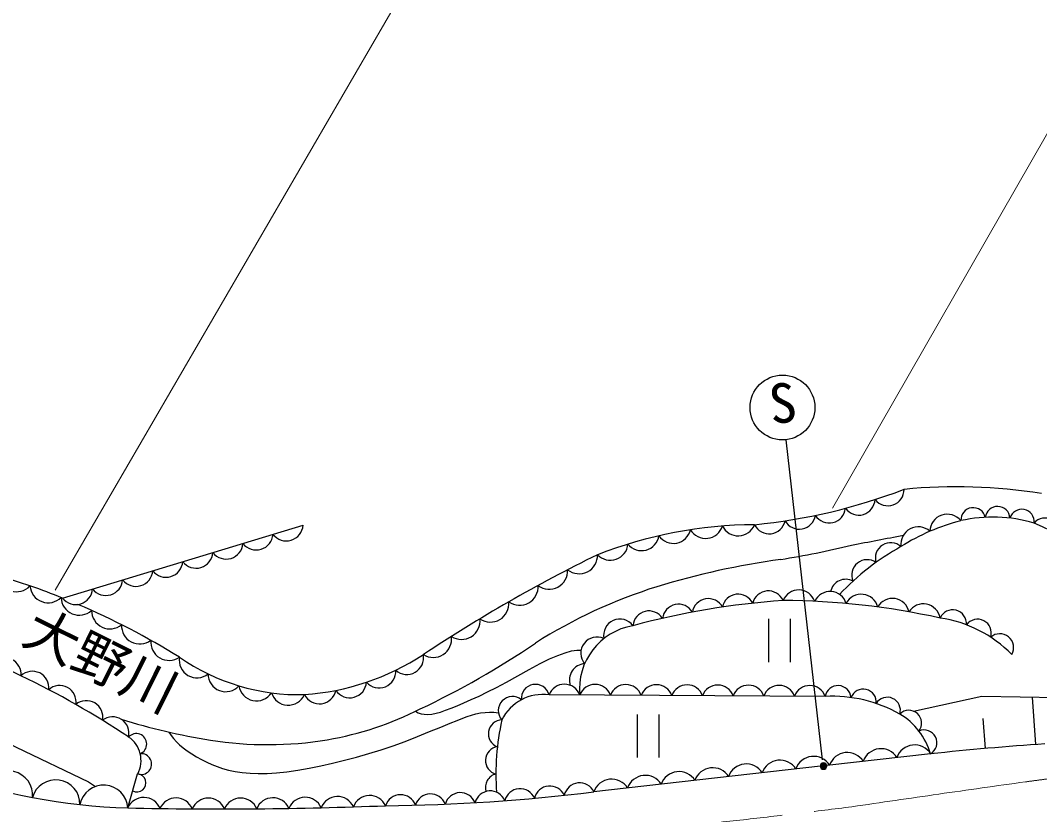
# Model space of a CAD drawing. Units: millimetres, scale not verified. Extents: x 40000 to 680000, y 20000 to 380000.
# Drawn here: x 431385 to 478574, y 280553 to 317326 of the extents above; entities that cross this region are included whole.
import ezdxf
from ezdxf.enums import TextEntityAlignment as Align

# ---------------------------------------------------------------- set-up
doc = ezdxf.new("R2010")
doc.units = ezdxf.units.MM
doc.header["$LTSCALE"] = 1000
doc.linetypes.add('CHAIN', pattern=[18.5, 12, -1.5, 3.5, -1.5])
for name, color, linetype, lineweight in [('M-BGD', 7, 'Continuous', 25), ('M-BMK', 2, 'CHAIN', 13), ('M-STR-HTXT', 7, 'Continuous', 13), ('M-STR-STRC', 7, 'Continuous', 25)]:
    doc.layers.add(name, color=color, linetype=linetype, lineweight=lineweight)
doc.layers.add('M-BMK-HTXT', color=7, linetype='Continuous')
doc.styles.add('ＭＳ ゴシック', font='')
doc.styles.get('ＭＳ ゴシック').set_extended_font_data('MS Gothic')

msp = doc.modelspace()

# ---------------------------------------------------------------- hatches: boundary and pattern name
at = {"layer": 'M-BGD'}
msp.add_hatch(color=256, dxfattribs=at).paths.add_polyline_path([(468722, 282801, 0.41421), (468572, 282951, 0.41421), (468422, 282801, 0.41421), (468572, 282651, 0.41421)])

# ---------------------------------------------------------------- linework, layer by layer
for p, q in [((433336, 290580), (444473, 293950)), ((466022, 289614), (466022, 287614)), ((467022, 289614), (467022, 287614)), ((468647, 286028), (455860, 286093)), ((478228, 285994), (478380, 283794)), ((459942, 285193), (459942, 283193)), ((460942, 285193), (460942, 283193)), ((475938, 285002), (476059, 283613)), ((473527, 283367), (468720, 282824)), ((468422, 282790), (457938, 281605)), ((436357, 280862), (436815, 282439))]:
    msp.add_line(p, q, dxfattribs=at)
for points in [[(408308, 295363), (421857, 288134), (427822, 285280), (434537, 282075), (434865, 281856)], [(449673, 285344), (449797, 285273), (449935, 285224), (450086, 285197), (450254, 285191), (450438, 285206), (450635, 285243), (450843, 285302), (451070, 285382), (451322, 285481), (451603, 285596), (451916, 285728), (452256, 285877), (452621, 286044), (453012, 286231), (453429, 286437), (453896, 286687), (454416, 286979), (454947, 287279), (455452, 287553), (455889, 287767), (456266, 287925), (456608, 288050), (456906, 288136), (457154, 288175), (457344, 288160)], [(472738, 285340), (475898, 286034), (488325, 285820)], [(438265, 284372), (438360, 284222), (438474, 284074), (438607, 283927), (438757, 283783), (438924, 283643), (439112, 283504), (439319, 283365), (439543, 283231), (439777, 283104), (440016, 282988), (440254, 282881), (440495, 282779), (440748, 282688), (441022, 282611), (441326, 282551), (441660, 282507), (442017, 282475), (442399, 282459), (442808, 282463), (443244, 282489), (443716, 282540), (444223, 282615), (444752, 282708), (445294, 282817), (445837, 282938), (446387, 283071), (446951, 283220), (447521, 283382), (448087, 283555), (448641, 283736), (449202, 283939), (449776, 284166), (450334, 284395), (450844, 284607), (451276, 284781), (451611, 284914), (451868, 285018), (452077, 285100), (452270, 285165), (452477, 285218), (452695, 285259), (452901, 285284), (453104, 285294), (453308, 285290), (453521, 285273)]]:
    msp.add_lwpolyline(points, dxfattribs=at)
msp.add_lwpolyline([(468722, 282801, 0.41421), (468572, 282951, 0.41421), (468422, 282801, 0.41421), (468572, 282651, 0.41421)], format="xyb", close=True, dxfattribs=at)
for centre, radius, start, end in [((462745, 320555), 26708, 275.6501, 290.9604), ((471545, 295607), 754, 218.3732, 0.4855), ((474695, 270113), 25613, 81.1033, 95.3664), ((470200, 295173), 754, 215.3112, 357.4234), ((468833, 294811), 754, 212.2491, 354.3614), ((474303, 293654), 808, 39.0943, 178.7758), ((475501, 294193), 572, 12.5661, 182.9814), ((476627, 294252), 572, 2.9447, 173.3601), ((477747, 294121), 572, 353.3233, 163.7387), ((466052, 294308), 754, 206.125, 348.2373), ((467449, 294523), 754, 209.1871, 351.2993), ((477370, 284714), 9759, 104.4776, 122.3075), ((476411, 287534), 6793, 73.7203, 102.5845), ((478843, 293569), 717, 351.4163, 137.4113), ((465230, 265138), 31739, 53.2715, 65.6518), ((442304, 293585), 779, 217.813, 355.8544), ((443696, 294006), 779, 217.813, 355.8544), ((465477, 273720), 20256, 90.2891, 111.3359), ((461618, 293924), 812, 214.4637, 347.1614), ((463112, 294152), 812, 210.2543, 342.952), ((464618, 294271), 812, 206.045, 338.7427), ((472955, 293071), 808, 48.0093, 187.6908), ((440912, 293164), 779, 217.813, 355.8544), ((458702, 293141), 812, 222.8824, 355.5801), ((460146, 293586), 812, 218.673, 351.3708), ((419760, 559994), 271624, 280.63054, 281.14569), ((471680, 292432), 712, 48.1712, 196.8422), ((439519, 292742), 779, 217.813, 355.8544), ((489571, 228392), 71492, 116.11038, 123.56713), ((457253, 292560), 854, 231.5377, 1.9259), ((459890, 333804), 41976, 279.182, 283.752), ((477969, 282562), 11916, 119.2085, 136.5896), ((438127, 292321), 779, 217.813, 355.8544), ((471571, 256145), 36562, 97.8336, 107.0368), ((470587, 291644), 712, 54.7676, 203.4385), ((436735, 291900), 779, 217.813, 355.8544), ((455869, 291843), 854, 232.7805, 3.1686), ((420455, 258407), 34656, 68.181, 73.3832), ((431206, 291717), 846, 186.8996, 317.3261), ((435343, 291479), 779, 217.813, 355.8544), ((454501, 291098), 854, 234.0233, 4.4114), ((469593, 290736), 712, 61.3639, 167.8527), ((400073, 223315), 70958, 63.79124, 71.88525), ((432672, 291208), 846, 184.359, 314.7854), ((433951, 291058), 779, 217.813, 355.8544), ((467877, 268585), 23587, 107.31, 122.428), ((464620, 290014), 745, 25.9469, 168.6678), ((466014, 290166), 745, 23.7328, 166.4537), ((467421, 290172), 782, 19.0804, 157.9953), ((468873, 290104), 782, 16.6279, 155.5428), ((470320, 289974), 782, 14.1754, 153.0903), ((434114, 290634), 846, 181.8183, 312.2447), ((420455, 258407), 34656, 58.1392, 66.9039), ((453149, 290322), 854, 235.2661, 5.6542), ((469235, 254021), 36533, 93.9862, 105.0566), ((461855, 289550), 745, 30.375, 173.0959), ((463233, 289809), 745, 28.1609, 170.8818), ((466555, 256231), 34234, 77.5016, 89.7641), ((471761, 289782), 782, 11.7228, 150.6378), ((473191, 289528), 782, 9.2704, 148.1853), ((435529, 289997), 846, 179.2776, 309.7041), ((460488, 289239), 745, 32.5891, 175.31), ((474548, 289395), 639, 355.021, 156.1075), ((436914, 289298), 846, 176.7369, 307.1634), ((451814, 289518), 854, 236.5089, 6.897), ((460246, 286364), 2978, 99.6883, 185.3517), ((459139, 288855), 752, 36.2276, 191.7035), ((473133, 283898), 5816, 44.4364, 81.7898), ((475700, 288961), 639, 342.5698, 143.6563), ((450498, 288684), 854, 237.7517, 8.1398), ((476731, 288288), 639, 330.1187, 131.2052), ((438267, 288538), 846, 174.1963, 304.6227), ((433474, 320390), 38609, 295.1703, 304.2954), ((458083, 288023), 752, 64.782, 220.258), ((443727, 297625), 11543, 274.0208, 303.1653), ((449279, 287820), 776, 228.5067, 10.5378), ((430655, 287055), 761, 354.1259, 134.6129), ((439557, 287706), 820, 170.506, 309.1249), ((444299, 295859), 9752, 235.3044, 271.3927), ((457553, 286787), 752, 93.3364, 199.3228), ((431939, 286430), 761, 353.0176, 133.9687), ((414273, 251007), 39845, 56.2762, 64.5241), ((440894, 287063), 820, 179.5281, 318.147), ((447991, 287195), 776, 221.2205, 3.2517), ((433203, 285771), 761, 350.9556, 131.9067), ((442316, 286638), 820, 188.5502, 327.169), ((446634, 286739), 776, 213.9344, 355.9656), ((455230, 285934), 651, 14.1811, 185.6611), ((456570, 285835), 755, 19.4272, 159.9904), ((457990, 285828), 755, 19.4272, 159.9904), ((459411, 285821), 755, 19.4272, 159.9904), ((460832, 285813), 755, 19.4272, 159.9904), ((462252, 285806), 755, 19.4272, 159.9904), ((463673, 285799), 755, 19.4272, 159.9904), ((465094, 285792), 755, 19.4272, 159.9904), ((466514, 285784), 755, 19.4272, 159.9904), ((467935, 285777), 755, 19.4272, 159.9904), ((469241, 285925), 603, 4.4977, 170.1206), ((443786, 286441), 820, 197.5722, 336.1911), ((445230, 286458), 776, 206.6483, 348.6795), ((454164, 285371), 651, 50.0582, 221.5382), ((455567, 284007), 2107, 81.9826, 153.7367), ((468943, 279581), 6454, 60.7007, 92.6309), ((470407, 285761), 603, 353.8544, 159.4772), ((471524, 285384), 603, 343.211, 148.8339), ((434441, 285068), 761, 348.8936, 129.8448), ((435654, 284320), 761, 346.8316, 127.7828), ((443057, 298886), 15078, 279.6932, 296.9688), ((472519, 284788), 594, 322.1484, 134.7432), ((470467, 282473), 3188, 16.2963, 59.1623), ((444426, 311560), 27877, 252.5013, 261.2575), ((453699, 284296), 644, 91.9466, 249.2433), ((465148, 282399), 11749, 167.516, 183.943), ((435659, 283060), 1312, 331.7785, 55.9243), ((436750, 283820), 483, 292.3442, 137.4315), ((473223, 283878), 594, 300.7154, 113.3102), ((442845, 300298), 16506, 260.7391, 279.5915), ((453562, 283057), 644, 98.1046, 255.4014), ((472788, 282916), 865, 31.4196, 161.481), ((487361, 154006), 130099, 93.76304, 96.10406), ((436978, 282893), 483, 250.2713, 95.3586), ((468112, 282387), 865, 31.4196, 161.481), ((469671, 282564), 865, 31.4196, 161.481), ((471229, 282740), 865, 31.4196, 161.481), ((463435, 281859), 865, 31.4196, 161.481), ((464994, 282035), 865, 31.4196, 161.481), ((466553, 282211), 865, 31.4196, 161.481), ((437319, 309914), 29068, 250.5818, 268.1046), ((430829, 281457), 1120, 354.393, 159.9126), ((436779, 282022), 419, 242.5891, 85.0238), ((453558, 281810), 644, 104.2626, 196.8532), ((458759, 281330), 865, 31.4196, 161.481), ((460318, 281506), 865, 31.4196, 161.481), ((461876, 281682), 865, 31.4196, 161.481), ((433021, 281044), 1120, 358.7737, 164.2933), ((435239, 280800), 1120, 3.1544, 168.674), ((454521, 281025), 729, 23.2195, 166.1942), ((455901, 281150), 729, 24.1338, 167.1085), ((457278, 281296), 729, 25.0481, 168.0229), ((437098, 280540), 808, 21.4848, 156.5054), ((438592, 280519), 808, 21.9136, 156.9342), ((440087, 280510), 808, 22.3425, 157.3631), ((441581, 280512), 808, 22.7713, 157.7919), ((443075, 280525), 808, 23.2001, 158.2207), ((444570, 280549), 808, 23.6289, 158.6496), ((446064, 280584), 808, 24.0578, 159.0784), ((447557, 280631), 808, 24.4866, 159.5072), ((447397, 367550), 86589, 270.59246, 276.99265), ((448987, 280747), 729, 19.5623, 162.537), ((450372, 280783), 729, 20.4766, 163.4513), ((451756, 280842), 729, 21.3909, 164.3656), ((453139, 280922), 729, 22.3052, 165.2799), ((440600, 480181), 199364, 268.7807, 272.21133)]:
    msp.add_arc(centre, radius, start, end, dxfattribs=at)
at = {"layer": 'M-BMK'}
for centre, radius, start, end in [((485340, 230003), 52592, 79.7076, 98.1145), ((590920, -532592), 822462, 97.89722, 98.4623), ((425460, 632634), 354513, 273.92439, 277.19919)]:
    msp.add_arc(centre, radius, start, end, dxfattribs=at)
at = {"layer": 'M-STR-HTXT'}
for p, q in [((454030, 327150), (432999, 290951)), ((487253, 326631), (468991, 294747))]:
    msp.add_line(p, q, dxfattribs=at)
at = {"layer": 'M-STR-STRC'}
msp.add_line((468521, 283097), (466839, 297913), dxfattribs=at)
msp.add_circle((466669, 299403), 1500, dxfattribs=at)

# ---------------------------------------------------------------- texts
at = {"layer": 'M-BMK-HTXT', "style": 'ＭＳ ゴシック'}
msp.add_text('大野川', height=1833, rotation=333.628, dxfattribs=at).set_placement((434477, 286392), align=Align.BOTTOM_CENTER)
at = {"layer": 'M-STR-STRC', "style": 'ＭＳ ゴシック'}
msp.add_text('S', height=1833, rotation=6.419, dxfattribs=at).set_placement((466838, 298154), align=Align.BOTTOM_CENTER)

doc.saveas('drawing.dxf')
